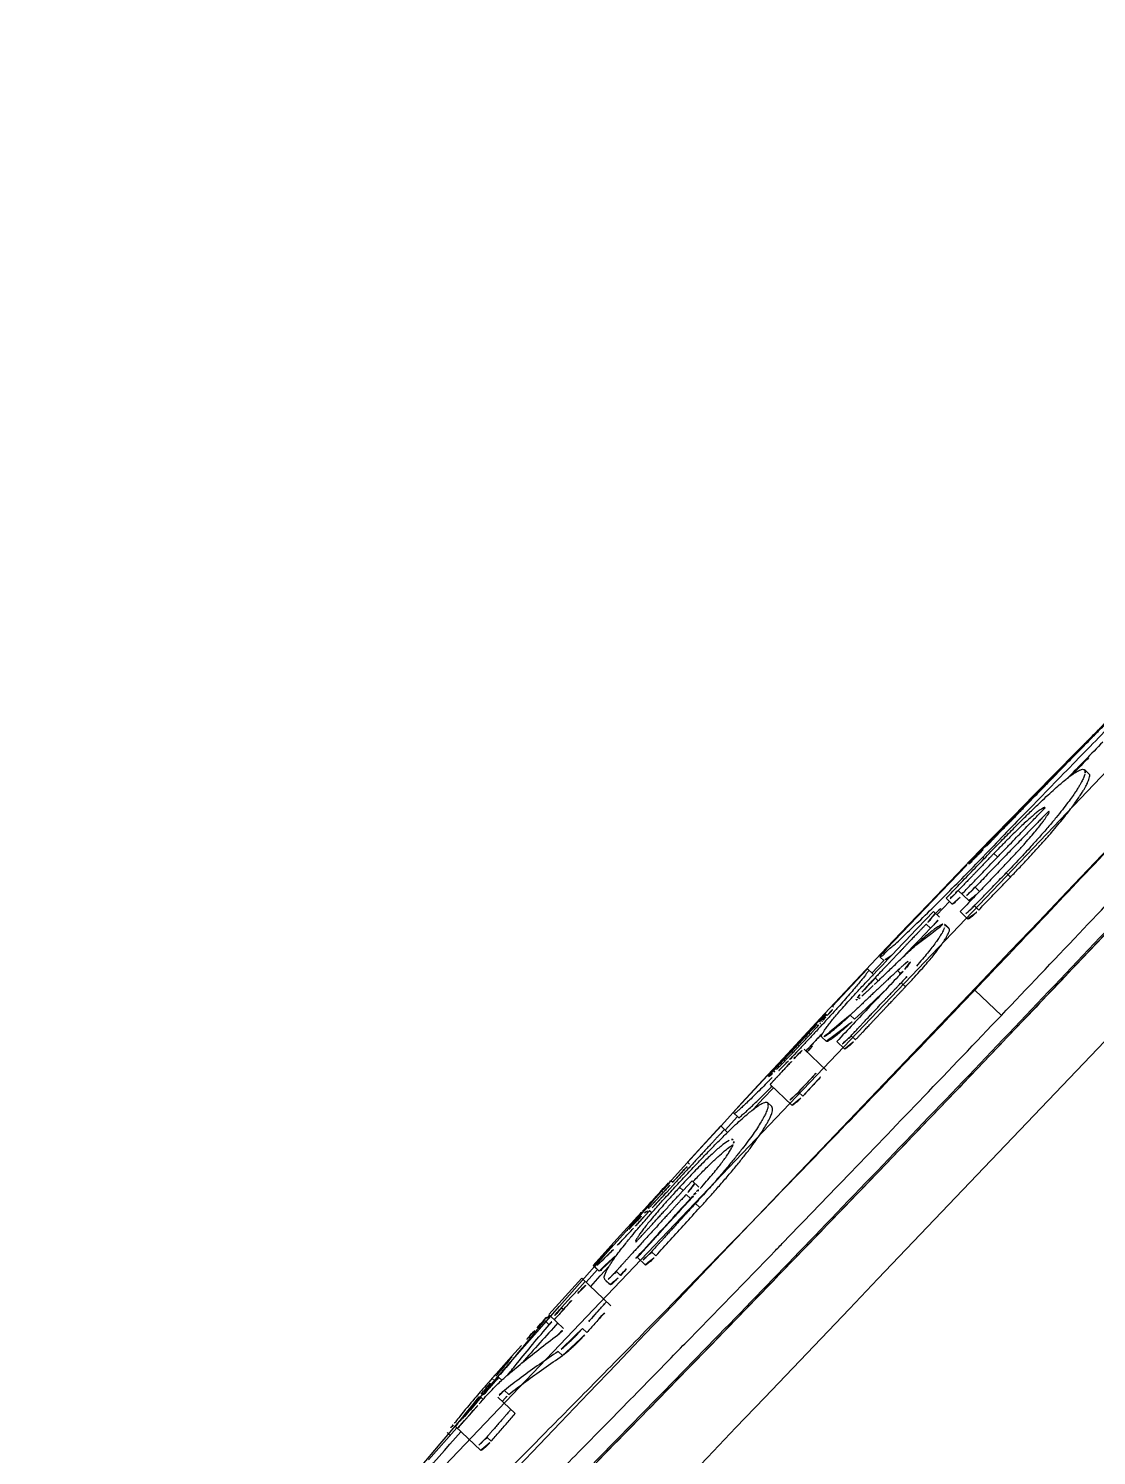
# Model space of a CAD drawing. Header units: millimetres. Extents: x 1145859089 to 1147511753, y -1047484727 to -1047247487.
# Drawn here: x 1146991921.1 to 1146991962, y -1047436506.9 to -1047436452.2 of the extents above; entities that cross this region are included whole.
import ezdxf
from ezdxf.xclip import XClip

# ---------------------------------------------------------------- set-up
doc = ezdxf.new("R2010")
doc.units = ezdxf.units.MM
doc.header["$LTSCALE"] = 100
doc.header["$MEASUREMENT"] = 0
doc.header["$XCLIPFRAME"] = 2
doc.layers.get('0').update_dxf_attribs({"linetype": 'CONTINUOUS'})
doc.layers.add('XREF', color=135, linetype='CONTINUOUS')
doc.layers.add('단지배치도$0$W240910', color=135, linetype='CONTINUOUS')

# ---------------------------------------------------------------- blocks, each defined once
blk = doc.blocks.new('단지배치도$0$zw$9902')
at = {"layer": '단지배치도$0$W240910', "linetype": 'ByBlock', "ltscale": 20}
for p, q in [((62174.21, -65162.678), (62288.069, -65043.262)), ((62221.86, -65111.456), (62222.188, -65111.12)), ((62222.514, -65111.441), (62222.343, -65111.279)), ((62222.499, -65111.42), (62222.351, -65111.279)), ((62218.71, -65114.008), (62218.546, -65114.178)), ((62218.557, -65114.489), (62218.436, -65114.615)), ((62218.436, -65114.615), (62218.493, -65114.67)), ((62218.546, -65114.178), (62218.494, -65114.233)), ((62218.546, -65114.178), (62218.573, -65114.204)), ((62218.864, -65114.477), (62219.004, -65114.611)), ((62217.823, -65114.923), (62216.516, -65116.283)), ((62219.329, -65115.226), (62219.495, -65115.385)), ((62216.956, -65116.125), (62216.993, -65116.088)), ((62217.26, -65116.418), (62217.027, -65116.196)), ((62217.894, -65116.283), (62217.494, -65115.901)), ((62218.141, -65115.776), (62218.308, -65115.934)), ((62216.516, -65116.283), (62214.747, -65118.138)), ((62216.541, -65116.704), (62216.773, -65116.926)), ((62216.672, -65116.83), (62217.158, -65116.322)), ((62217.853, -65116.984), (62217.564, -65116.708)), ((62218.112, -65116.491), (62218.278, -65116.649)), ((62215.99, -65117.807), (62216.432, -65117.343)), ((62216.266, -65117.184), (62216.432, -65117.343)), ((62216.984, -65117.211), (62217.15, -65117.37)), ((62217.143, -65117.354), (62216.988, -65117.207)), ((62215.77, -65118.038), (62215.99, -65117.807)), ((62223.104, -65117.598), (62221.824, -65118.946)), ((62214.486, -65118.442), (62214.652, -65118.601)), ((62215.396, -65118.43), (62215.77, -65118.038)), ((62214.02, -65118.904), (62212.673, -65120.329)), ((62214.02, -65118.904), (62214.223, -65119.098)), ((62214.638, -65118.587), (62214.186, -65119.063)), ((62215.166, -65118.968), (62215.293, -65119.089)), ((62221.824, -65118.946), (62220.588, -65120.246)), ((62214.425, -65119.36), (62214.305, -65119.246)), ((62215.3, -65119.438), (62215.466, -65119.596)), ((62213.604, -65120.1), (62213.583, -65120.08)), ((62218.129, -65119.715), (62219.147, -65120.685)), ((62212.405, -65120.629), (62212.468, -65120.689)), ((62212.737, -65120.538), (62212.67, -65120.612)), ((62212.712, -65120.366), (62212.673, -65120.329)), ((62212.809, -65120.458), (62212.737, -65120.538)), ((62220.588, -65120.246), (62219.391, -65121.502)), ((62212.111, -65121.091), (62212.064, -65121.046)), ((62213.353, -65120.677), (62213.52, -65120.836)), ((62212.258, -65121.518), (62212.424, -65121.677)), ((62212.262, -65121.521), (62212.429, -65121.679)), ((62213.127, -65121.965), (62212.837, -65121.689)), ((62213.384, -65121.466), (62213.55, -65121.625)), ((62219.391, -65121.502), (62218.227, -65122.722)), ((62211.59, -65121.985), (62212.446, -65122.801)), ((62211.656, -65122.048), (62211.729, -65121.971)), ((62210.245, -65122.933), (62210.339, -65122.833)), ((62218.227, -65122.722), (62217.09, -65123.91)), ((62210.18, -65122.99), (62208.861, -65124.409)), ((62210.18, -65122.99), (62210.187, -65122.996)), ((62210.187, -65122.996), (62210.245, -65122.933)), ((62211.106, -65124.126), (62210.277, -65123.335)), ((62210.362, -65122.913), (62210.336, -65122.889)), ((62209.889, -65124.017), (62210.017, -65123.879)), ((62210.017, -65123.879), (62210.408, -65123.46)), ((62211.362, -65123.626), (62211.528, -65123.784)), ((62217.09, -65123.91), (62215.756, -65125.302)), ((62209.062, -65124.6), (62208.861, -65124.409)), ((62209.64, -65124.284), (62209.889, -65124.017)), ((62210.341, -65124.185), (62210.173, -65124.025)), ((62210.341, -65124.185), (62210.339, -65124.183)), ((62208.384, -65124.924), (62207.106, -65126.309)), ((62208.384, -65124.924), (62208.646, -65125.174)), ((62209.027, -65124.568), (62208.55, -65125.083)), ((62208.866, -65125.457), (62208.852, -65125.447)), ((62215.756, -65125.302), (62214.447, -65126.665)), ((62207.185, -65126.384), (62207.106, -65126.309)), ((62214.447, -65126.665), (62213.163, -65128)), ((62206.648, -65127.095), (62206.326, -65127.446)), ((62206.469, -65127.01), (62206.543, -65127.081)), ((62207.112, -65127.217), (62207.288, -65127.026)), ((62207.288, -65127.026), (62207.548, -65127.274)), ((62207.323, -65127.06), (62207.345, -65127.037)), ((62205.718, -65127.831), (62205.856, -65127.679)), ((62206.128, -65127.428), (62205.74, -65127.852)), ((62206.128, -65127.428), (62206.18, -65127.477)), ((62206.792, -65127.566), (62207.112, -65127.217)), ((62206.942, -65127.403), (62206.808, -65127.275)), ((62207.06, -65127.551), (62207.226, -65127.71)), ((62205.388, -65128.191), (62205.623, -65127.934)), ((62205.635, -65128.199), (62205.514, -65128.331)), ((62205.74, -65127.852), (62205.572, -65128.036)), ((62205.572, -65128.036), (62205.623, -65128.084)), ((62205.623, -65127.934), (62205.718, -65127.831)), ((62205.623, -65128.084), (62205.66, -65128.043)), ((62205.66, -65128.171), (62205.635, -65128.199)), ((62205.66, -65128.171), (62205.744, -65128.25)), ((62207.418, -65127.896), (62207.585, -65128.054)), ((62213.163, -65128), (62211.904, -65129.305)), ((62204.799, -65128.831), (62204.291, -65129.39)), ((62204.795, -65128.836), (62204.796, -65128.835)), ((62204.796, -65128.835), (62204.799, -65128.831)), ((62204.799, -65128.831), (62204.832, -65128.795)), ((62204.832, -65128.795), (62204.937, -65128.681)), ((62204.291, -65129.39), (62203.496, -65130.269)), ((62211.904, -65129.305), (62209.865, -65131.414)), ((62205.734, -65129.746), (62205.9, -65129.904)), ((62203.662, -65130.428), (62203.222, -65130.915)), ((62203.493, -65130.272), (62203.548, -65130.325)), ((62203.546, -65130.327), (62203.712, -65130.485)), ((62203.719, -65130.488), (62203.552, -65130.329)), ((62203.769, -65130.672), (62204.102, -65130.306)), ((62204.377, -65130.493), (62204.543, -65130.652)), ((62205.128, -65130.008), (62205.175, -65129.955)), ((62205.483, -65130.248), (62205.189, -65129.968)), ((62203.055, -65130.756), (62201.797, -65132.156)), ((62203.19, -65130.884), (62202.762, -65131.357)), ((62203.055, -65130.756), (62204.171, -65131.82)), ((62203.4, -65131.079), (62203.769, -65130.672)), ((62203.97, -65130.854), (62204.116, -65130.993)), ((62203.975, -65130.849), (62204.142, -65131.008)), ((62202.656, -65131.475), (62202.286, -65131.884)), ((62202.762, -65131.357), (62202.656, -65131.475)), ((62209.865, -65131.414), (62208.678, -65132.639)), ((62202.286, -65131.884), (62202.362, -65131.957)), ((62201.64, -65132.388), (62201.806, -65132.547)), ((62202.362, -65132.694), (62201.822, -65132.18)), ((62208.678, -65132.639), (62207.519, -65133.832)), ((62203.257, -65132.842), (62203.09, -65132.684)), ((62200.369, -65133.758), (62199.377, -65134.878)), ((62200.74, -65133.34), (62200.369, -65133.758)), ((62202.155, -65133.569), (62202.321, -65133.728)), ((62206.939, -65133.348), (62207.004, -65133.281)), ((62207.519, -65133.832), (62206.387, -65134.995)), ((62199.652, -65134.658), (62199.671, -65134.635)), ((62199.826, -65134.448), (62199.919, -65134.335)), ((62199.861, -65134.552), (62199.986, -65134.672)), ((62199.197, -65135.339), (62199.049, -65135.507)), ((62199.274, -65135.412), (62199.197, -65135.339)), ((62199.198, -65135.213), (62199.282, -65135.11)), ((62199.845, -65135.322), (62200.506, -65135.952)), ((62200.09, -65135.062), (62200.256, -65135.22)), ((62206.387, -65134.995), (62205.282, -65136.127)), ((62199.049, -65135.507), (62198.973, -65135.592)), ((62198.263, -65136.494), (62197.183, -65137.731)), ((62198.323, -65136.329), (62198.217, -65136.448)), ((62198.217, -65136.448), (62198.238, -65136.421)), ((62199.17, -65137.357), (62198.217, -65136.448)), ((62205.282, -65136.127), (62204.203, -65137.231)), ((62197.899, -65136.682), (62198.008, -65136.786)), ((62199.418, -65136.85), (62199.584, -65137.009)), ((62204.203, -65137.231), (62203.149, -65138.307))]:
    blk.add_line(p, q, dxfattribs=at)
at = {"layer": '단지배치도$0$W240910'}
for centre, radius, start, end in [((56819.18, -60798.975), 5399.427, 202.101618, 356.712088), ((57394.291, -57699.4), 11431.377, 251.6277496, 321.4181311)]:
    blk.add_arc(centre, radius, start, end, dxfattribs=at)
at = {"layer": '단지배치도$0$W240910', "linetype": 'ByBlock', "ltscale": 20}
for centre, radius, start, end in [((41791.48, -45638.696), 28226.861, 316.1617116, 316.5676775), ((41450.437, -45313.524), 28703.079, 316.1634055, 316.5659905), ((62743.96, -65620.633), 729.311, 135.583076, 135.73487), ((62222.287, -65111.338), 0.0814, 46.4091, 58.9087), ((62222.302, -65111.321), 0.0586, 40.6962, 46.363), ((62222.301, -65111.322), 0.0605, 33.9821, 40.6699), ((62131.205, -65030.666), 121.064, 315.12225, 316.09793), ((62152.653, -65051.973), 91.061, 314.62619, 315.06858), ((62196.126, -65101.204), 26.459, 316.4394, 318.3298), ((62215.644, -65118.595), 0.0483, 46.3426, 49.3436), ((62412.274, -65329.707), 288.323, 133.26784, 133.57818), ((62186.337, -65097.7), 34.806, 317.9503, 318.1657), ((62195.302, -65105.717), 22.779, 318.1505, 318.3012), ((62212.296, -65121.485), 0.0493, 219.419, 226.426), ((62161.832, -65075.63), 67.863, 315.57792, 315.76608), ((62181.879, -65104.338), 34.494, 317.484, 317.7344), ((62184.026, -65106.29), 31.593, 317.7346, 317.9956), ((62186.071, -65108.13), 28.842, 317.9938, 318.2868), ((61242.701, -64192.326), 1347.322, 315.702068, 315.914507), ((62630.64, -65517.994), 576.4, 138.022595, 138.226057), ((62229.556, -65158.998), 38.584, 137.5607, 138.3186), ((62228.722, -65160.803), 39.157, 136.3505, 138.5409), ((62264.538, -65188.116), 84.071, 140.32992, 140.49525), ((62216.988, -65150.986), 23.854, 142.2425, 143.1555), ((62218.156, -65151.887), 25.329, 141.9474, 142.2483)]:
    blk.add_arc(centre, radius, start, end, dxfattribs=at)
at = {"layer": '단지배치도$0$W240910', "linetype": 'ByBlock', "ltscale": 20, "extrusion": (0, 0, -1)}
blk.add_ellipse((62567.39, -65452.708), major_axis=(-485.991, -11.578), ratio=1, start_param=0.708795, end_param=0.862005, dxfattribs=at)
at = {"layer": '단지배치도$0$W240910', "linetype": 'ByBlock', "ltscale": 20}
for points, start_tangent, end_tangent in [([(62253.408, -65084.256), (62253.218, -65084.506), (62252.928, -65084.878), (62252.601, -65085.287), (62252.223, -65085.751), (62251.775, -65086.292), (62251.237, -65086.931), (62250.598, -65087.682), (62249.848, -65088.551), (62248.982, -65089.545), (62247.983, -65090.68), (62246.836, -65091.972), (62245.522, -65093.44), (62244.023, -65095.103), (62242.318, -65096.982), (62240.383, -65099.101), (62238.189, -65101.487), (62235.707, -65104.171), (62232.897, -65107.192), (62229.716, -65110.593), (62226.128, -65114.405), (62222.005, -65118.759), (62217.549, -65123.433), (62213.36, -65127.798), (62209.704, -65131.583), (62206.449, -65134.934), (62203.555, -65137.895), (62200.983, -65140.512), (62198.696, -65142.826), (62196.664, -65144.868), (62194.862, -65146.668), (62193.266, -65148.251), (62191.857, -65149.639), (62190.615, -65150.852), (62189.525, -65151.908), (62188.568, -65152.826), (62187.732, -65153.62), (62187.008, -65154.299), (62186.391, -65154.871), (62185.869, -65155.347), (62185.421, -65155.75), (62185.025, -65156.099), (62184.666, -65156.409), (62184.405, -65156.627)], (-0.600015, -0.799989), (-0.770501, -0.637438)), ([(62218.129, -65119.715), (62220.709, -65117.002), (62223.381, -65114.178), (62225.983, -65111.413), (62228.381, -65108.849), (62230.587, -65106.477), (62232.636, -65104.26), (62234.531, -65102.196), (62236.283, -65100.277), (62237.688, -65098.728)], (0.690045, 0.723766), (0.670766, 0.741669)), ([(62238.123, -65101.472), (62233.083, -65106.908), (62226.636, -65113.782), (62219.647, -65121.151), (62212.618, -65128.484), (62206.06, -65135.25), (62200.859, -65140.554)], (-0.677699, -0.735339), (-0.702246, -0.711935)), ([(62223.751, -65109.152), (62222, -65110.94), (62220.143, -65112.848), (62218.557, -65114.489)], (-0.701146, -0.713018), (-0.693902, -0.720069)), ([(62218.573, -65114.204), (62218.675, -65114.098), (62218.8, -65113.968), (62218.873, -65113.893), (62218.954, -65113.809), (62219.043, -65113.717), (62219.141, -65113.616), (62219.248, -65113.504), (62219.367, -65113.382), (62219.498, -65113.246), (62219.643, -65113.097), (62219.802, -65112.933), (62219.978, -65112.752), (62220.171, -65112.552), (62220.384, -65112.333), (62220.618, -65112.092), (62220.875, -65111.827), (62221.157, -65111.538), (62221.464, -65111.223), (62221.779, -65110.901), (62222.059, -65110.615), (62222.305, -65110.362), (62222.525, -65110.138), (62222.721, -65109.938), (62222.899, -65109.757), (62223.059, -65109.594), (62223.204, -65109.446), (62223.337, -65109.311), (62223.457, -65109.189), (62223.567, -65109.077), (62223.667, -65108.976), (62223.758, -65108.883), (62223.841, -65108.799), (62223.916, -65108.722), (62223.975, -65108.662)], (0.694217, 0.719766), (0.701978, 0.712199)), ([(62223.161, -65109.44), (62223.031, -65109.572), (62222.956, -65109.649), (62222.872, -65109.734), (62222.779, -65109.829), (62222.676, -65109.934), (62222.563, -65110.049), (62222.438, -65110.176), (62222.3, -65110.317), (62222.149, -65110.472), (62221.982, -65110.642), (62221.798, -65110.83), (62221.596, -65111.037), (62221.375, -65111.263), (62221.132, -65111.512), (62220.869, -65111.783), (62220.582, -65112.077), (62220.273, -65112.395), (62219.98, -65112.697), (62219.724, -65112.961), (62219.496, -65113.196), (62219.292, -65113.407), (62219.109, -65113.596), (62218.945, -65113.766), (62218.798, -65113.917), (62218.71, -65114.008)], (-0.701145, -0.713018), (-0.694615, -0.719382)), ([(62222.188, -65111.12), (62222.982, -65110.308)], (0.698646, 0.715467), (0.699767, 0.714372)), ([(62218.614, -65114.544), (62219.137, -65114.005), (62219.594, -65113.542), (62219.992, -65113.144), (62220.344, -65112.8), (62220.657, -65112.499), (62220.94, -65112.235), (62221.197, -65112.002), (62221.426, -65111.803), (62221.613, -65111.648), (62221.759, -65111.534), (62221.874, -65111.449), (62221.966, -65111.387), (62222.1, -65111.307), (62222.188, -65111.267), (62222.329, -65111.268)], (0.693892, 0.720079), (0.855657, -0.517544)), ([(62222.351, -65111.289), (62222.363, -65111.378), (62222.353, -65111.43)], (0.559394, -0.828902), (-0.249764, -0.968307)), ([(62219.147, -65120.685), (62222.125, -65117.553), (62224.871, -65114.651), (62227.406, -65111.959), (62227.742, -65111.601)], (0.690066, 0.723747), (0.684325, 0.729177)), ([(62222.353, -65111.43), (62222.337, -65111.481), (62222.28, -65111.62), (62222.206, -65111.765), (62222.152, -65111.861), (62222.081, -65111.978), (62221.987, -65112.122), (62221.864, -65112.302), (62221.7, -65112.526), (62221.491, -65112.8), (62221.247, -65113.103), (62220.969, -65113.435), (62220.65, -65113.803), (62220.279, -65114.216), (62219.843, -65114.687), (62219.329, -65115.226)], (-0.249764, -0.968307), (-0.694437, -0.719553)), ([(62219.495, -65115.385), (62219.863, -65115), (62220.201, -65114.641), (62220.512, -65114.301), (62220.802, -65113.977), (62221.071, -65113.669), (62221.313, -65113.383), (62221.528, -65113.121), (62221.718, -65112.881), (62221.884, -65112.662), (62222.028, -65112.463), (62222.149, -65112.287), (62222.245, -65112.141), (62222.316, -65112.023), (62222.37, -65111.928), (62222.444, -65111.784), (62222.487, -65111.685), (62222.518, -65111.59), (62222.515, -65111.44)], (0.694438, 0.719552), (-0.855455, 0.517877)), ([(62222.509, -65111.436), (62222.499, -65111.42)], (-0.210503, 0.977593), (-0.750278, 0.661122)), ([(62220.965, -65112.853), (62220.865, -65112.957), (62220.758, -65113.067), (62220.639, -65113.19), (62220.506, -65113.326), (62220.36, -65113.477), (62220.199, -65113.643), (62220.022, -65113.826), (62219.828, -65114.026), (62219.617, -65114.245), (62219.388, -65114.482), (62219.136, -65114.742), (62218.863, -65115.025), (62218.608, -65115.29), (62218.374, -65115.533), (62218.141, -65115.776)], (-0.696948, -0.717122), (-0.692885, -0.721048)), ([(62220.83, -65112.724), (62220.728, -65112.754), (62220.562, -65112.863), (62220.435, -65112.963), (62220.287, -65113.087), (62220.121, -65113.235), (62219.934, -65113.408), (62219.722, -65113.612), (62219.476, -65113.853), (62219.192, -65114.14), (62218.864, -65114.477)], (-0.723747, 0.690066), (-0.694139, -0.719841)), ([(62219.056, -65115.156), (62219.44, -65114.753), (62219.771, -65114.398), (62220.05, -65114.091), (62220.279, -65113.829), (62220.466, -65113.608), (62220.617, -65113.421), (62220.735, -65113.267), (62220.821, -65113.147), (62220.882, -65113.054), (62220.965, -65112.853)], (0.6941, 0.719879), (-0.723747, 0.690066)), ([(62219.166, -65114.443), (62219.463, -65114.135), (62219.732, -65113.857), (62219.969, -65113.613), (62220.179, -65113.395), (62220.368, -65113.201), (62220.536, -65113.027), (62220.686, -65112.873), (62220.83, -65112.724)], (0.69444, 0.719551), (0.696783, 0.717282)), ([(62217.027, -65116.196), (62217.541, -65115.66), (62218.069, -65115.11), (62218.614, -65114.544)], (0.691739, 0.722148), (0.693892, 0.720079)), ([(62218.864, -65114.477), (62218.787, -65114.556), (62218.705, -65114.641), (62218.636, -65114.713), (62218.553, -65114.799), (62218.45, -65114.906), (62218.321, -65115.04), (62218.247, -65115.117), (62218.168, -65115.199), (62218.082, -65115.289), (62217.989, -65115.385), (62217.887, -65115.491), (62217.772, -65115.611), (62217.641, -65115.748), (62217.494, -65115.901)], (-0.694139, -0.719841), (-0.692258, -0.72165)), ([(62217.634, -65116.035), (62217.799, -65115.864), (62217.968, -65115.687), (62218.158, -65115.49), (62218.372, -65115.267), (62218.61, -65115.019), (62218.875, -65114.744), (62219.166, -65114.443)], (0.692298, 0.721612), (0.69444, 0.719551)), ([(62218.494, -65114.233), (62218.395, -65114.335), (62218.268, -65114.468), (62218.16, -65114.581), (62218.07, -65114.675), (62217.995, -65114.755), (62217.887, -65114.872)], (-0.693908, -0.720064), (0.781402, -0.624027)), ([(62217.887, -65114.872), (62218.016, -65114.771), (62218.093, -65114.695), (62218.185, -65114.602), (62218.294, -65114.491), (62218.422, -65114.359), (62218.573, -65114.204)], (0.781402, -0.624027), (0.694217, 0.719766)), ([(62219.056, -65115.156), (62218.563, -65115.667), (62218.073, -65116.178), (62217.564, -65116.708)], (-0.6941, -0.719879), (-0.691886, -0.722006)), ([(62218.112, -65116.491), (62218.505, -65116.081), (62218.911, -65115.66), (62219.329, -65115.226)], (0.692546, 0.721373), (0.694437, 0.719553)), ([(62218.278, -65116.649), (62218.683, -65116.228), (62219.089, -65115.806), (62219.495, -65115.385)], (0.69255, 0.72137), (0.694438, 0.719552)), ([(62214.499, -65118.416), (62214.696, -65118.285), (62215.025, -65117.993), (62215.482, -65117.566), (62216.053, -65117.017), (62216.74, -65116.341), (62216.956, -65116.125)], (0.895207, -0.445651), (0.706545, 0.707668)), ([(62217.494, -65115.901), (62217.404, -65115.992), (62217.325, -65116.071), (62217.206, -65116.183), (62217.093, -65116.259)], (-0.723747, 0.690066), (-0.723747, 0.690066)), ([(62217.26, -65116.418), (62217.345, -65116.366), (62217.448, -65116.272), (62217.541, -65116.181), (62217.66, -65116.06)], (0.723747, -0.690066), (0.692262, 0.721646)), ([(62218.141, -65115.776), (62218.051, -65115.867), (62217.969, -65115.946), (62217.848, -65116.055), (62217.727, -65116.124)], (-0.723747, 0.690066), (-0.723747, 0.690066)), ([(62217.894, -65116.283), (62217.987, -65116.237), (62218.058, -65116.177), (62218.126, -65116.114), (62218.215, -65116.028), (62218.242, -65116.002)], (0.723747, -0.690066), (0.707895, 0.706318)), ([(62214.049, -65119.322), (62214.907, -65118.418), (62215.727, -65117.557), (62216.541, -65116.704)], (0.687673, 0.726021), (0.691076, 0.722782)), ([(62216.607, -65116.767), (62216.553, -65116.86), (62216.469, -65116.962), (62216.346, -65117.099), (62216.266, -65117.184)], (0.723747, -0.690066), (-0.690573, -0.723262)), ([(62218.112, -65116.491), (62218.022, -65116.581), (62217.94, -65116.658), (62217.816, -65116.765), (62217.687, -65116.825)], (-0.723747, 0.690066), (-0.723747, 0.690066)), ([(62217.853, -65116.984), (62217.953, -65116.946), (62218.026, -65116.889), (62218.096, -65116.827), (62218.186, -65116.742), (62218.278, -65116.649)], (0.723747, -0.690066), (0.692551, 0.721369)), ([(62216.266, -65117.184), (62216.198, -65117.255), (62216.126, -65117.331), (62216.055, -65117.405), (62215.985, -65117.479), (62215.913, -65117.554), (62215.841, -65117.63), (62215.777, -65117.697), (62215.713, -65117.764), (62215.647, -65117.833), (62215.578, -65117.906), (62215.508, -65117.979), (62215.435, -65118.056), (62215.359, -65118.136), (62215.283, -65118.215), (62215.215, -65118.287), (62215.147, -65118.358), (62215.079, -65118.43), (62215.007, -65118.506), (62214.933, -65118.583), (62214.86, -65118.661), (62214.783, -65118.742), (62214.704, -65118.825), (62214.625, -65118.908), (62214.56, -65118.976), (62214.492, -65119.048), (62214.424, -65119.12), (62214.305, -65119.246)], (0.690563, 0.723273), (-0.687868, -0.725836)), ([(62215.861, -65117.996), (62216.07, -65117.806), (62216.244, -65117.654), (62216.387, -65117.534), (62216.504, -65117.441), (62216.599, -65117.369), (62216.677, -65117.314), (62216.79, -65117.243), (62216.893, -65117.195), (62216.972, -65117.202)], (0.735703, 0.677304), (0.868458, -0.495763)), ([(62216.432, -65117.343), (62216.5, -65117.271), (62216.612, -65117.148), (62216.687, -65117.06), (62216.773, -65116.926)], (0.690569, 0.723267), (-0.723733, 0.69008)), ([(62216.967, -65117.333), (62216.946, -65117.381)], (-0.42351, -0.905891), (-0.400792, -0.916169)), ([(62216.984, -65117.211), (62216.967, -65117.333)], (0.723747, -0.690066), (-0.42351, -0.905891)), ([(62216.972, -65117.202), (62216.984, -65117.211)], (0.868458, -0.495763), (0.723747, -0.690066)), ([(62217.15, -65117.37), (62217.143, -65117.354)], (-0.03397, 0.999423), (-0.790338, 0.612671)), ([(62215.466, -65119.596), (62215.757, -65119.286), (62216.009, -65119.008), (62216.228, -65118.759), (62216.412, -65118.542), (62216.565, -65118.355), (62216.69, -65118.195), (62216.792, -65118.059), (62216.873, -65117.944), (62216.938, -65117.848), (62216.989, -65117.769), (62217.061, -65117.646), (62217.105, -65117.559), (62217.142, -65117.47), (62217.15, -65117.37)], (0.68817, 0.725549), (-0.723746, 0.690066)), ([(62216.946, -65117.381), (62216.918, -65117.443), (62216.818, -65117.617), (62216.737, -65117.741), (62216.626, -65117.898), (62216.485, -65118.086), (62216.316, -65118.297), (62216.121, -65118.531), (62215.891, -65118.795)], (-0.400792, -0.916169), (-0.663815, -0.747897)), ([(62214.275, -65119.503), (62214.363, -65119.42), (62214.503, -65119.285), (62214.652, -65119.142), (62214.811, -65118.989), (62214.986, -65118.822), (62215.177, -65118.638), (62215.386, -65118.44), (62215.614, -65118.226), (62215.861, -65117.996)], (0.723845, 0.689963), (0.735683, 0.677326)), ([(62214.748, -65118.139), (62214.646, -65118.246), (62214.498, -65118.416), (62214.499, -65118.416)], (-0.68986, -0.723943), (0.895207, -0.445651)), ([(62214.686, -65118.548), (62214.796, -65118.5), (62214.926, -65118.389), (62214.978, -65118.34)], (0.842785, -0.53825), (0.74403, 0.668146)), ([(62214.057, -65118.939), (62214.005, -65119.044), (62213.932, -65119.146), (62213.831, -65119.275), (62213.706, -65119.43), (62213.555, -65119.609), (62213.378, -65119.816), (62213.171, -65120.053), (62212.949, -65120.303), (62212.809, -65120.458)], (0.723747, -0.690066), (-0.668909, -0.743344)), ([(62215.166, -65118.968), (62215.081, -65119.047), (62214.98, -65119.141), (62214.859, -65119.255), (62214.79, -65119.32), (62214.714, -65119.39), (62214.632, -65119.468), (62214.542, -65119.553), (62214.444, -65119.645), (62214.338, -65119.745), (62214.223, -65119.853), (62214.098, -65119.971), (62213.962, -65120.1), (62213.816, -65120.238), (62213.68, -65120.367), (62213.56, -65120.481), (62213.453, -65120.582), (62213.353, -65120.677)], (-0.730409, -0.68301), (-0.724435, -0.689343)), ([(62215.166, -65118.968), (62215.281, -65118.863), (62215.297, -65118.848)], (0.736533, 0.676401), (0.747619, 0.664128)), ([(62215.246, -65119.139), (62215.349, -65119.026), (62215.441, -65118.922)], (-0.723747, 0.690066), (0.599233, 0.800574)), ([(62215.297, -65118.848), (62215.373, -65118.781), (62215.447, -65118.718), (62215.529, -65118.649), (62215.675, -65118.558)], (0.747619, 0.664128), (0.758881, -0.651229)), ([(62215.441, -65118.922), (62215.516, -65118.834), (62215.574, -65118.76), (62215.652, -65118.65), (62215.678, -65118.559)], (0.599233, 0.800574), (-0.723747, 0.690066)), ([(62212.258, -65121.516), (62212.295, -65121.373), (62212.351, -65121.28), (62212.437, -65121.155), (62212.546, -65121.009), (62212.676, -65120.847), (62212.827, -65120.667), (62213.001, -65120.465), (62213.204, -65120.236), (62213.441, -65119.975), (62213.721, -65119.671), (62214.049, -65119.322)], (-0.634238, 0.773138), (0.687673, 0.726021)), ([(62215.246, -65119.139), (62214.7, -65119.714), (62214.109, -65120.339), (62213.467, -65121.019), (62212.837, -65121.689)], (-0.688439, -0.725294), (-0.684794, -0.728737)), ([(62213.383, -65121.466), (62213.498, -65121.344), (62213.632, -65121.202), (62213.712, -65121.117), (62213.8, -65121.023), (62213.898, -65120.919), (62214.005, -65120.806), (62214.122, -65120.681), (62214.25, -65120.545), (62214.38, -65120.408), (62214.493, -65120.288), (62214.593, -65120.182), (62214.683, -65120.087), (62214.762, -65120.003), (62214.833, -65119.928), (62214.95, -65119.805), (62215.04, -65119.71), (62215.108, -65119.638), (62215.182, -65119.56), (62215.303, -65119.434)], (0.684465, 0.729045), (0.699644, 0.714492)), ([(62214.305, -65119.246), (62214.179, -65119.38), (62214.066, -65119.5), (62213.968, -65119.607), (62213.884, -65119.701), (62213.812, -65119.782), (62213.719, -65119.891)], (-0.687869, -0.725835), (-0.638999, -0.769207)), ([(62213.797, -65119.951), (62213.822, -65119.926), (62213.911, -65119.845), (62214.01, -65119.753), (62214.118, -65119.652), (62214.233, -65119.543), (62214.275, -65119.503)], (0.698385, 0.715722), (0.723845, 0.689963)), ([(62214.2, -65119.177), (62214.227, -65119.141)], (0.668529, 0.743686), (0.456858, 0.88954)), ([(62214.227, -65119.141), (62214.223, -65119.098)], (0.456858, 0.88954), (-0.723747, 0.690066)), ([(62198.089, -65140.261), (62199.584, -65138.769), (62201.417, -65136.928), (62203.387, -65134.937), (62205.504, -65132.785), (62207.767, -65130.47), (62210.213, -65127.953), (62212.85, -65125.224), (62215.543, -65122.421), (62218.129, -65119.715)], (0.708902, 0.705307), (0.690045, 0.723766)), ([(62213.55, -65121.625), (62213.639, -65121.53), (62213.713, -65121.451), (62213.802, -65121.357), (62213.906, -65121.246), (62214.026, -65121.118), (62214.095, -65121.045), (62214.17, -65120.966), (62214.253, -65120.878), (62214.34, -65120.785), (62214.43, -65120.69), (62214.518, -65120.597), (62214.601, -65120.509), (62214.679, -65120.426), (62214.751, -65120.35), (62214.817, -65120.28), (62214.931, -65120.159), (62215.023, -65120.063), (62215.097, -65119.984), (62215.184, -65119.892), (62215.254, -65119.819), (62215.328, -65119.74), (62215.399, -65119.666), (62215.466, -65119.596)], (0.68446, 0.72905), (0.713249, 0.700911)), ([(62213.583, -65120.08), (62213.584, -65120.092)], (-0.385592, -0.922669), (0.943575, -0.331159)), ([(62213.719, -65119.891), (62213.704, -65119.909), (62213.638, -65119.992), (62213.583, -65120.08)], (-0.638999, -0.769207), (-0.383858, -0.923392)), ([(62213.584, -65120.092), (62213.686, -65120.042)], (0.943575, -0.331159), (0.835214, 0.549925)), ([(62213.686, -65120.042), (62213.797, -65119.951)], (0.835214, 0.549925), (0.698385, 0.715722)), ([(62210.339, -65122.833), (62210.372, -65122.798), (62210.479, -65122.683), (62210.599, -65122.555), (62210.731, -65122.414), (62210.876, -65122.258), (62211.036, -65122.087), (62211.212, -65121.9), (62211.402, -65121.697), (62211.612, -65121.473), (62211.835, -65121.236), (62212.041, -65121.016), (62212.223, -65120.822), (62212.405, -65120.629)], (0.682366, 0.731011), (0.685456, 0.728114)), ([(62212.67, -65120.612), (62212.543, -65120.752), (62212.365, -65120.947), (62212.202, -65121.124), (62212.054, -65121.285), (62211.92, -65121.43), (62211.798, -65121.561), (62211.689, -65121.677), (62211.588, -65121.785), (62211.472, -65121.908), (62211.343, -65122.045), (62211.297, -65122.094)], (-0.67117, -0.741304), (-0.687874, -0.72583)), ([(62212.422, -65120.646), (62212.321, -65120.766), (62212.204, -65120.895), (62212.064, -65121.046)], (0.723747, -0.690066), (-0.685036, -0.728509)), ([(62212.468, -65120.689), (62212.479, -65120.676), (62212.56, -65120.58), (62212.627, -65120.498), (62212.712, -65120.366)], (0.658165, 0.752874), (-0.723747, 0.690066)), ([(62212.064, -65121.046), (62211.846, -65121.277), (62211.645, -65121.491), (62211.459, -65121.689), (62211.288, -65121.871), (62211.131, -65122.039), (62210.987, -65122.194), (62210.854, -65122.335), (62210.732, -65122.465), (62210.62, -65122.585), (62210.517, -65122.696), (62210.422, -65122.798), (62210.336, -65122.889)], (-0.685036, -0.728509), (-0.682509, -0.730877)), ([(62210.486, -65129.699), (62210.827, -65129.347), (62213.395, -65126.687), (62216.162, -65123.808), (62219.147, -65120.685)], (0.695763, 0.718271), (0.690066, 0.723747)), ([(62211.948, -65121.268), (62211.994, -65121.219), (62212.136, -65121.063), (62212.182, -65121.012)], (0.677266, 0.735738), (0.669832, 0.742513)), ([(62213.353, -65120.677), (62213.271, -65120.755), (62213.187, -65120.832), (62213.096, -65120.914), (62212.999, -65121), (62212.895, -65121.089), (62212.787, -65121.181), (62212.675, -65121.273), (62212.56, -65121.363), (62212.452, -65121.441), (62212.361, -65121.498), (62212.27, -65121.526)], (-0.72492, -0.688834), (-0.888652, 0.458582)), ([(62212.31, -65120.87), (62212.383, -65120.787), (62212.468, -65120.689)], (0.665074, 0.746777), (0.658165, 0.752874)), ([(62212.429, -65121.679), (62212.53, -65121.655), (62212.63, -65121.592), (62212.732, -65121.518), (62212.833, -65121.439), (62212.936, -65121.354), (62213.047, -65121.261), (62213.162, -65121.161), (62213.273, -65121.063), (62213.393, -65120.954), (62213.52, -65120.836)], (0.723747, -0.690065), (0.724927, 0.688826)), ([(62210.521, -65122.761), (62210.632, -65122.651), (62210.763, -65122.519), (62210.912, -65122.366), (62211.064, -65122.209), (62211.202, -65122.065), (62211.326, -65121.934), (62211.438, -65121.816), (62211.538, -65121.71), (62211.634, -65121.606), (62211.742, -65121.491), (62211.862, -65121.362), (62211.948, -65121.268)], (0.705133, 0.709075), (0.677266, 0.735738)), ([(62211.694, -65122.085), (62212.241, -65121.503)], (0.684187, 0.729306), (0.684961, 0.72858)), ([(62211.729, -65121.971), (62211.805, -65121.89), (62211.903, -65121.785), (62212.006, -65121.675), (62212.117, -65121.556), (62212.233, -65121.43), (62212.275, -65121.385)], (0.684851, 0.728683), (0.678471, 0.734627)), ([(62212.27, -65121.526), (62212.262, -65121.521)], (-0.888652, 0.458582), (-0.723747, 0.690066)), ([(62212.424, -65121.678), (62212.429, -65121.679)], (0.900862, -0.434105), (0.979969, -0.199149)), ([(62213.384, -65121.466), (62213.293, -65121.558), (62213.212, -65121.637), (62213.089, -65121.745), (62212.96, -65121.806)], (0.723747, -0.690066), (-0.723747, 0.690066)), ([(62213.127, -65121.965), (62213.227, -65121.926), (62213.299, -65121.868), (62213.369, -65121.805), (62213.458, -65121.719), (62213.55, -65121.625)], (0.723747, -0.690066), (0.685138, 0.728413)), ([(62211.297, -65122.094), (62211.2, -65122.196), (62211.041, -65122.363), (62210.984, -65122.423)], (-0.687874, -0.72583), (-0.691168, -0.722694)), ([(62211.196, -65122.351), (62211.284, -65122.259), (62211.363, -65122.178), (62211.48, -65122.064), (62211.59, -65121.985)], (-0.723747, 0.690066), (0.723747, -0.690066)), ([(62210.277, -65123.335), (62210.36, -65123.246), (62210.442, -65123.157), (62210.531, -65123.062), (62210.628, -65122.959), (62210.732, -65122.847), (62210.844, -65122.727), (62210.965, -65122.598), (62211.081, -65122.475), (62211.196, -65122.351)], (0.682338, 0.731037), (0.683662, 0.729799)), ([(62210.426, -65122.853), (62210.521, -65122.761)], (0.757832, 0.65245), (0.705133, 0.709075)), ([(62210.984, -65122.423), (62210.864, -65122.547), (62210.67, -65122.749), (62210.455, -65122.97)], (-0.691168, -0.722694), (-0.697617, -0.716471)), ([(62211.362, -65123.626), (62211.657, -65123.309), (62211.963, -65122.981), (62212.28, -65122.642)], (0.681838, 0.731503), (0.683351, 0.73009)), ([(62211.528, -65123.784), (62211.836, -65123.454), (62212.142, -65123.127), (62212.446, -65122.801)], (0.681841, 0.7315), (0.683356, 0.730085)), ([(62210.3, -65123.13), (62210.219, -65123.212), (62209.973, -65123.46), (62209.745, -65123.687), (62209.547, -65123.881), (62209.374, -65124.047), (62209.225, -65124.185), (62209.1, -65124.297), (62209, -65124.38), (62208.895, -65124.442)], (-0.699967, -0.714176), (-0.723747, 0.690066)), ([(62210.217, -65123.025), (62210.347, -65122.927), (62210.426, -65122.853)], (0.723747, -0.690066), (0.757832, 0.65245)), ([(62210.336, -65122.889), (62210.259, -65122.973), (62210.26, -65122.974)], (-0.682509, -0.730877), (0.760379, -0.64948)), ([(62209.062, -65124.6), (62209.176, -65124.531), (62209.296, -65124.429), (62209.442, -65124.297), (62209.601, -65124.148), (62209.764, -65123.99), (62209.928, -65123.829), (62210.09, -65123.668), (62210.247, -65123.511), (62210.351, -65123.406)], (0.723747, -0.690066), (0.701877, 0.712298)), ([(62211.362, -65123.626), (62211.271, -65123.719), (62211.191, -65123.798), (62211.069, -65123.905), (62210.94, -65123.967)], (0.723747, -0.690066), (-0.723747, 0.690066)), ([(62211.106, -65124.126), (62211.206, -65124.086), (62211.278, -65124.028), (62211.348, -65123.965), (62211.437, -65123.879), (62211.528, -65123.784)], (0.723747, -0.690066), (0.681842, 0.7315)), ([(62210.202, -65124.184), (62210.186, -65124.247), (62210.114, -65124.436), (62210.043, -65124.578), (62209.936, -65124.767), (62209.793, -65124.994), (62209.625, -65125.243), (62209.43, -65125.512), (62209.207, -65125.806), (62208.95, -65126.13), (62208.653, -65126.492), (62208.306, -65126.899), (62207.898, -65127.364), (62207.418, -65127.896)], (-0.179056, -0.983839), (-0.67491, -0.7379)), ([(62207.585, -65128.054), (62207.942, -65127.66), (62208.293, -65127.264), (62208.631, -65126.873), (62208.953, -65126.49), (62209.248, -65126.124), (62209.509, -65125.788), (62209.73, -65125.487), (62209.911, -65125.227), (62210.052, -65125.009), (62210.155, -65124.836), (62210.228, -65124.702), (62210.279, -65124.596), (62210.34, -65124.444), (62210.367, -65124.343), (62210.341, -65124.185)], (0.674905, 0.737905), (-0.709454, 0.704752)), ([(62208.646, -65125.173), (62208.761, -65125.062), (62209.024, -65124.814), (62209.271, -65124.591), (62209.492, -65124.402), (62209.676, -65124.257), (62209.821, -65124.155), (62209.93, -65124.088), (62210.071, -65124.024), (62210.173, -65124.025)], (0.716658, 0.697424), (0.723747, -0.690066)), ([(62210.174, -65124.025), (62210.207, -65124.136), (62210.202, -65124.184)], (0.716153, -0.697944), (-0.179056, -0.983839)), ([(62206.573, -65127.332), (62207.017, -65126.853), (62207.433, -65126.411), (62207.817, -65126.009), (62208.164, -65125.653), (62208.477, -65125.339), (62208.646, -65125.173)], (0.676735, 0.736226), (0.716658, 0.697424)), ([(62208.527, -65125.06), (62208.464, -65125.128), (62208.333, -65125.269), (62208.257, -65125.351), (62208.173, -65125.442), (62208.081, -65125.542), (62207.979, -65125.652), (62207.868, -65125.772), (62207.745, -65125.905), (62207.611, -65126.05), (62207.463, -65126.21), (62207.303, -65126.384), (62207.128, -65126.574), (62206.94, -65126.778), (62206.757, -65126.976), (62206.648, -65127.095)], (-0.679863, -0.733339), (-0.676967, -0.736013)), ([(62208.709, -65125.479), (62208.469, -65125.642), (62208.151, -65125.913), (62207.768, -65126.276), (62207.311, -65126.739), (62206.808, -65127.275)], (-0.868602, -0.495511), (-0.67686, -0.736112)), ([(62208.852, -65125.447), (62208.709, -65125.479)], (-0.887822, 0.460187), (-0.868602, -0.495511)), ([(62208.875, -65125.47), (62208.866, -65125.458)], (-0.473097, 0.88101), (-0.681827, 0.731513)), ([(62208.88, -65125.584), (62208.885, -65125.554), (62208.875, -65125.47)], (0.228759, 0.973483), (-0.473097, 0.88101)), ([(62207.345, -65127.037), (62207.704, -65126.664), (62208.045, -65126.327), (62208.348, -65126.044), (62208.602, -65125.827), (62208.8, -65125.682)], (0.688417, 0.725315), (0.807969, 0.589225)), ([(62207.601, -65127.321), (62207.842, -65127.048), (62208.052, -65126.8), (62208.232, -65126.582), (62208.385, -65126.386), (62208.518, -65126.21), (62208.631, -65126.048), (62208.726, -65125.902), (62208.802, -65125.769), (62208.822, -65125.727)], (0.665399, 0.746488), (0.430907, 0.902397)), ([(62208.8, -65125.682), (62208.855, -65125.644)], (0.807969, 0.589225), (0.832623, 0.553841)), ([(62208.822, -65125.727), (62208.856, -65125.651), (62208.88, -65125.584)], (0.430907, 0.902397), (0.228759, 0.973483)), ([(62206.543, -65127.081), (62206.554, -65127.069), (62206.702, -65126.908), (62206.845, -65126.753), (62206.971, -65126.616), (62207.083, -65126.495), (62207.185, -65126.384)], (0.676795, 0.736172), (0.677811, 0.735236)), ([(62205.66, -65128.043), (62205.744, -65127.952), (62205.815, -65127.875), (62205.893, -65127.789), (62205.98, -65127.695), (62206.075, -65127.591), (62206.18, -65127.477), (62206.294, -65127.352), (62206.419, -65127.216), (62206.543, -65127.081)], (0.675365, 0.737484), (0.676795, 0.736172)), ([(62205.856, -65127.679), (62205.939, -65127.589), (62206.033, -65127.487), (62206.136, -65127.374), (62206.249, -65127.251), (62206.365, -65127.124), (62206.469, -65127.01)], (0.675107, 0.737719), (0.676154, 0.736761)), ([(62206.483, -65127.024), (62206.418, -65127.106), (62206.331, -65127.204), (62206.208, -65127.341), (62206.128, -65127.428)], (-0.723747, 0.690066), (-0.675926, -0.73697)), ([(62207.382, -65127.116), (62207.339, -65127.214), (62207.26, -65127.321), (62207.14, -65127.463), (62207.06, -65127.551)], (0.723747, -0.690066), (-0.676241, -0.736681)), ([(62207.06, -65127.551), (62206.952, -65127.669), (62206.824, -65127.808), (62206.751, -65127.888), (62206.67, -65127.976), (62206.581, -65128.073), (62206.484, -65128.179), (62206.378, -65128.296), (62206.261, -65128.424), (62206.133, -65128.563), (62205.993, -65128.716), (62205.842, -65128.882), (62205.677, -65129.063), (62205.507, -65129.249), (62205.354, -65129.417), (62205.219, -65129.565), (62205.099, -65129.697), (62204.991, -65129.816), (62204.894, -65129.923), (62204.806, -65130.02), (62204.725, -65130.108), (62204.653, -65130.189), (62204.586, -65130.262), (62204.47, -65130.39), (62204.377, -65130.493)], (-0.676241, -0.736681), (-0.67151, -0.740995)), ([(62204.886, -65129.25), (62204.962, -65129.157), (62205.209, -65128.864), (62205.485, -65128.544), (62205.798, -65128.189), (62206.157, -65127.789), (62206.573, -65127.332)], (0.635024, 0.772493), (0.676735, 0.736226)), ([(62206.808, -65127.275), (62206.477, -65127.638), (62206.194, -65127.955), (62205.957, -65128.226), (62205.76, -65128.457), (62205.596, -65128.657), (62205.458, -65128.831), (62205.344, -65128.982), (62205.254, -65129.112), (62205.192, -65129.211), (62205.132, -65129.381)], (-0.67686, -0.736112), (0.723747, -0.690066)), ([(62205.132, -65129.381), (62205.223, -65129.28), (62205.334, -65129.159), (62205.397, -65129.09), (62205.466, -65129.014), (62205.543, -65128.93), (62205.626, -65128.839), (62205.718, -65128.739), (62205.818, -65128.629), (62205.927, -65128.51), (62206.046, -65128.38), (62206.175, -65128.239), (62206.315, -65128.086), (62206.463, -65127.925), (62206.599, -65127.776), (62206.719, -65127.645), (62206.792, -65127.566)], (0.673578, 0.739116), (0.676372, 0.73656)), ([(62205.175, -65129.955), (62205.422, -65129.684), (62206.317, -65128.703), (62207.226, -65127.71)], (0.672669, 0.739943), (0.676232, 0.736689)), ([(62205.189, -65129.968), (62205.277, -65129.871), (62205.385, -65129.753), (62205.514, -65129.61), (62205.589, -65129.528), (62205.671, -65129.438), (62205.761, -65129.34), (62205.859, -65129.232), (62205.966, -65129.114), (62206.083, -65128.985), (62206.21, -65128.846), (62206.349, -65128.694), (62206.494, -65128.535), (62206.629, -65128.388), (62206.747, -65128.258), (62206.853, -65128.143), (62206.947, -65128.039), (62207.032, -65127.947), (62207.109, -65127.863), (62207.179, -65127.786), (62207.305, -65127.649)], (0.671979, 0.74057), (0.675852, 0.737037)), ([(62206.326, -65127.446), (62206.211, -65127.57), (62206.108, -65127.683), (62206.014, -65127.785), (62205.929, -65127.878), (62205.852, -65127.962), (62205.781, -65128.039), (62205.66, -65128.171)], (-0.676456, -0.736483), (-0.675383, -0.737467)), ([(62207.226, -65127.71), (62207.293, -65127.636), (62207.353, -65127.57)], (0.676232, 0.736689), (0.655987, 0.754773)), ([(62207.353, -65127.57), (62207.401, -65127.51), (62207.451, -65127.444)], (0.655987, 0.754773), (0.632346, 0.774686)), ([(62207.451, -65127.444), (62207.473, -65127.419), (62207.548, -65127.274)], (0.632346, 0.774686), (-0.723668, 0.690148)), ([(62205.516, -65128.113), (62205.48, -65128.136), (62205.369, -65128.259), (62205.306, -65128.329), (62205.237, -65128.405), (62205.163, -65128.489), (62205.084, -65128.578), (62205.003, -65128.67), (62204.934, -65128.751), (62204.807, -65128.921)], (-0.843789, -0.536675), (0.723747, -0.690066)), ([(62204.86, -65128.897), (62204.888, -65128.856), (62205.007, -65128.738), (62205.09, -65128.653), (62205.192, -65128.546), (62205.316, -65128.415), (62205.462, -65128.258)], (0.606995, 0.794706), (0.812234, 0.583332)), ([(62204.937, -65128.681), (62205.017, -65128.594), (62205.106, -65128.497), (62205.191, -65128.405), (62205.27, -65128.319), (62205.343, -65128.24), (62205.388, -65128.191)], (0.677378, 0.735635), (0.676012, 0.73689)), ([(62205.462, -65128.258), (62205.623, -65128.084)], (0.812234, 0.583332), (-0.723747, 0.690066)), ([(62205.572, -65128.036), (62205.516, -65128.113)], (0.723747, -0.690066), (-0.843789, -0.536675)), ([(62207.418, -65127.896), (62207.33, -65127.992), (62207.225, -65128.107), (62207.1, -65128.244), (62207.028, -65128.323), (62206.949, -65128.409), (62206.863, -65128.504), (62206.769, -65128.606), (62206.667, -65128.718), (62206.557, -65128.839), (62206.438, -65128.97), (62206.321, -65129.099), (62206.217, -65129.214), (62206.124, -65129.315), (62206.042, -65129.406), (62205.968, -65129.487), (62205.901, -65129.561), (62205.734, -65129.746)], (-0.67491, -0.7379), (-0.67164, -0.740877)), ([(62205.9, -65129.904), (62206.455, -65129.293), (62207.017, -65128.677), (62207.585, -65128.054)], (0.671641, 0.740877), (0.674905, 0.737905)), ([(62205.038, -65128.846), (62204.989, -65128.898), (62204.832, -65129.065), (62204.659, -65129.249), (62204.468, -65129.45), (62204.27, -65129.656)], (-0.681604, -0.731722), (-0.696211, -0.717837)), ([(62205.514, -65128.331), (62205.481, -65128.366), (62205.376, -65128.481), (62205.259, -65128.607), (62205.131, -65128.746), (62205.038, -65128.846)], (-0.676525, -0.73642), (-0.681604, -0.731722)), ([(62203.919, -65130.751), (62203.933, -65130.666), (62203.977, -65130.543), (62204.041, -65130.413), (62204.091, -65130.326), (62204.159, -65130.216), (62204.25, -65130.079), (62204.375, -65129.903), (62204.543, -65129.68), (62204.741, -65129.428), (62204.886, -65129.25)], (-0.066049, 0.997816), (0.635024, 0.772493)), ([(62204.807, -65128.921), (62204.86, -65128.897)], (0.723747, -0.690066), (0.606995, 0.794706)), ([(62203.54, -65130.323), (62203.601, -65130.219), (62203.659, -65130.142), (62203.733, -65130.052), (62203.818, -65129.952), (62203.911, -65129.845), (62204.01, -65129.731), (62204.112, -65129.616), (62204.212, -65129.505), (62204.304, -65129.402)], (-0.512259, 0.858831), (-0.723747, 0.690066)), ([(62204.27, -65129.656), (62204.094, -65129.836), (62203.947, -65129.983), (62203.825, -65130.103), (62203.724, -65130.197), (62203.644, -65130.268), (62203.552, -65130.329)], (-0.696211, -0.717837), (-0.997963, 0.063803)), ([(62203.719, -65130.488), (62203.84, -65130.401), (62203.925, -65130.324), (62204.034, -65130.22), (62204.164, -65130.092), (62204.309, -65129.945), (62204.453, -65129.798)], (0.997934, -0.064254), (0.695703, 0.71833)), ([(62205.734, -65129.746), (62205.644, -65129.84), (62205.565, -65129.92), (62205.445, -65130.028), (62205.317, -65130.09)], (0.723747, -0.690066), (-0.723747, 0.690066)), ([(62205.483, -65130.248), (62205.583, -65130.209), (62205.655, -65130.15), (62205.723, -65130.087), (62205.81, -65129.999), (62205.9, -65129.904)], (0.723747, -0.690066), (0.671641, 0.740876)), ([(62203.545, -65130.328), (62203.54, -65130.323)], (-0.933473, 0.358648), (-0.512259, 0.858831)), ([(62203.552, -65130.329), (62203.545, -65130.328)], (-0.997648, 0.068546), (-0.933473, 0.358648)), ([(62203.712, -65130.487), (62203.719, -65130.488)], (0.974635, -0.223799), (0.997617, -0.068996)), ([(62204.377, -65130.493), (62204.288, -65130.587), (62204.21, -65130.668), (62204.093, -65130.779), (62203.975, -65130.849)], (0.723747, -0.690066), (-0.723747, 0.690066)), ([(62204.543, -65130.652), (62205.128, -65130.008)], (0.671513, 0.740993), (0.672583, 0.740022)), ([(62202.907, -65131.354), (62202.993, -65131.261), (62203.07, -65131.179), (62203.184, -65131.064), (62203.293, -65130.983)], (-0.723747, 0.690066), (0.723747, -0.690066)), ([(62203.955, -65130.829), (62203.922, -65130.772), (62203.919, -65130.751)], (-0.659653, 0.75157), (-0.066049, 0.997816)), ([(62203.975, -65130.849), (62203.955, -65130.829)], (-0.723747, 0.690066), (-0.659653, 0.75157)), ([(62204.115, -65130.993), (62204.142, -65131.008)], (0.68672, -0.726922), (0.987588, -0.157069)), ([(62204.142, -65131.008), (62204.233, -65130.961), (62204.336, -65130.867), (62204.428, -65130.775), (62204.543, -65130.652)], (0.723745, -0.690067), (0.671514, 0.740992)), ([(62202.005, -65132.354), (62202.301, -65132.026), (62202.601, -65131.692), (62202.907, -65131.354)], (0.668859, 0.74339), (0.670531, 0.741881)), ([(62202.286, -65131.884), (62202.218, -65131.959), (62202.143, -65132.04), (62202.058, -65132.129), (62201.909, -65132.262)], (0.723747, -0.690066), (-0.723747, 0.690066)), ([(62204.005, -65131.662), (62203.695, -65132.007), (62203.391, -65132.348), (62203.09, -65132.684)], (-0.668001, -0.744161), (-0.665927, -0.746017)), ([(62203.257, -65132.842), (62203.559, -65132.504), (62203.864, -65132.163), (62204.171, -65131.82)], (0.66593, 0.746014), (0.668007, 0.744155)), ([(62200.223, -65134.466), (62200.592, -65134.008), (62201.185, -65133.287), (62201.806, -65132.547)], (0.625811, 0.779974), (0.646878, 0.762593)), ([(62201.64, -65132.388), (62201.562, -65132.479), (62201.481, -65132.576), (62201.389, -65132.684), (62201.287, -65132.806), (62201.174, -65132.941), (62201.05, -65133.091), (62200.912, -65133.257), (62200.768, -65133.431), (62200.639, -65133.589), (62200.525, -65133.727), (62200.425, -65133.851), (62200.335, -65133.962), (62200.28, -65134.03)], (-0.646871, -0.762599), (-0.628863, -0.777516)), ([(62201.082, -65132.961), (62201.168, -65132.866), (62201.234, -65132.793), (62201.343, -65132.669)], (-0.723747, 0.690066), (0.66073, 0.750623)), ([(62201.343, -65132.669), (62201.407, -65132.597), (62201.484, -65132.51), (62201.576, -65132.406), (62201.685, -65132.282), (62201.797, -65132.156)], (0.65986, 0.751388), (0.666291, 0.745691)), ([(62201.822, -65132.18), (62201.752, -65132.259), (62201.64, -65132.388)], (0.723747, -0.690066), (-0.648971, -0.760813)), ([(62201.806, -65132.547), (62201.873, -65132.469), (62201.989, -65132.339)], (0.648978, 0.760807), (0.671582, 0.740931)), ([(62200.185, -65134.498), (62200.765, -65134.01), (62201.411, -65133.49), (62202.127, -65132.94)], (0.759233, 0.650819), (0.800309, 0.599588)), ([(62202.127, -65132.94), (62202.196, -65132.877), (62202.27, -65132.798), (62202.362, -65132.694)], (0.818336, 0.574741), (-0.723747, 0.690066)), ([(62203.09, -65132.684), (62202.956, -65132.832), (62202.818, -65132.977), (62202.697, -65133.099), (62202.592, -65133.201), (62202.5, -65133.287), (62202.419, -65133.359), (62202.29, -65133.467), (62202.155, -65133.569)], (-0.665927, -0.746017), (-0.811946, -0.583732)), ([(62202.321, -65133.728), (62202.406, -65133.666), (62202.496, -65133.594), (62202.589, -65133.514), (62202.691, -65133.423), (62202.779, -65133.34), (62202.887, -65133.235), (62203.017, -65133.102), (62203.091, -65133.024), (62203.171, -65132.937), (62203.257, -65132.842)], (0.811902, 0.583793), (0.66593, 0.746014)), ([(62198.721, -65141.675), (62198.741, -65141.656), (62200.413, -65139.978), (62202.21, -65138.164), (62204.141, -65136.204), (62206.214, -65134.089), (62206.939, -65133.348)], (0.707164, 0.70705), (0.698469, 0.71564)), ([(62199.919, -65134.335), (62199.963, -65134.283), (62200.085, -65134.136), (62200.194, -65134.006), (62200.292, -65133.89), (62200.389, -65133.775)], (0.6397, 0.768625), (0.646389, 0.763008)), ([(62202.155, -65133.569), (62201.434, -65134.064), (62200.734, -65134.571), (62200.09, -65135.062)], (-0.83221, -0.554461), (-0.788896, -0.614527)), ([(62200.256, -65135.22), (62200.911, -65134.722), (62201.599, -65134.224), (62202.321, -65133.728)], (0.788969, 0.614434), (0.832161, 0.554535)), ([(62200.28, -65134.03), (62200.254, -65134.062), (62200.18, -65134.153), (62200.114, -65134.235), (62200.054, -65134.31), (62199.951, -65134.439), (62199.861, -65134.552)], (-0.628863, -0.777516), (-0.623087, -0.782152)), ([(62199.128, -65135.577), (62199.372, -65135.303), (62199.617, -65135.037), (62199.838, -65134.812), (62200.025, -65134.636), (62200.185, -65134.498)], (0.662965, 0.74865), (0.769043, 0.639198)), ([(62199.861, -65134.552), (62199.767, -65134.669), (62199.657, -65134.803), (62199.54, -65134.943), (62199.425, -65135.079), (62199.311, -65135.21), (62199.197, -65135.339)], (0.723747, -0.690066), (-0.663273, -0.748378)), ([(62199.282, -65135.11), (62199.37, -65135.002), (62199.513, -65134.826), (62199.652, -65134.658)], (0.63048, 0.776206), (0.635866, 0.771799)), ([(62199.377, -65134.878), (62198.949, -65135.372), (62198.381, -65136.06), (62198.211, -65136.275)], (-0.661855, -0.749632), (-0.616374, -0.787453)), ([(62198.366, -65136.257), (62198.466, -65136.131), (62198.523, -65136.058), (62198.586, -65135.978), (62198.656, -65135.89), (62198.732, -65135.794), (62198.816, -65135.689), (62198.908, -65135.574), (62199.009, -65135.448), (62199.119, -65135.311), (62199.198, -65135.213)], (0.616642, 0.787243), (0.62925, 0.777203)), ([(62200.09, -65135.062), (62200.001, -65135.148), (62199.93, -65135.225), (62199.845, -65135.322)], (-0.810382, -0.585902), (0.723747, -0.690066)), ([(62200.012, -65135.481), (62200.089, -65135.392), (62200.167, -65135.307), (62200.256, -65135.22)], (0.648633, 0.761102), (0.810465, 0.585787)), ([(62198.294, -65136.521), (62198.415, -65136.384), (62198.483, -65136.307), (62198.556, -65136.224), (62198.635, -65136.134), (62198.72, -65136.038), (62198.813, -65135.933), (62198.905, -65135.828), (62198.988, -65135.735), (62199.061, -65135.653), (62199.128, -65135.577)], (0.661056, 0.750336), (0.662965, 0.74865)), ([(62198.973, -65135.592), (62198.863, -65135.717), (62198.536, -65136.087), (62198.323, -65136.329)], (-0.662775, -0.748818), (-0.661286, -0.750134)), ([(62200.34, -65135.794), (62200.268, -65135.875), (62200.174, -65135.982), (62200.097, -65136.071), (62200.005, -65136.176), (62199.897, -65136.3), (62199.837, -65136.369), (62199.771, -65136.444), (62199.707, -65136.518), (62199.601, -65136.64), (62199.516, -65136.737), (62199.418, -65136.85)], (-0.65884, -0.752283), (-0.656083, -0.754689)), ([(62199.584, -65137.009), (62199.888, -65136.66), (62200.195, -65136.308), (62200.506, -65135.952)], (0.656023, 0.754741), (0.658816, 0.752304)), ([(62186.688, -65150.787), (62188.947, -65147.861), (62191.805, -65144.354), (62198.423, -65136.648)], (0.596506, 0.802609), (0.661312, 0.750111)), ([(62199.418, -65136.85), (62199.335, -65136.941), (62199.26, -65137.019), (62199.145, -65137.127), (62199.003, -65137.198)], (0.723747, -0.690066), (-0.723747, 0.690066)), ([(62199.17, -65137.357), (62199.282, -65137.31), (62199.368, -65137.235), (62199.447, -65137.157), (62199.518, -65137.082), (62199.584, -65137.009)], (0.723747, -0.690066), (0.656024, 0.75474))]:
    blk.add_spline(points, degree=3, dxfattribs=dict(at, start_tangent=start_tangent, end_tangent=end_tangent))
blk = doc.blocks.new('단지배치도')
blk.add_blockref('단지배치도$0$zw$9902', (141034.193, 142437.157))

msp = doc.modelspace()

# ---------------------------------------------------------------- block references
at = {"layer": 'XREF'}
ref = msp.add_blockref('단지배치도', (1146788705.034274, -1047513806.462535), dxfattribs=at)
XClip(ref).set_block_clipping_path([(72982.4064819524, 34919.7593965302), (360382.4067475507, 255319.7593436702)])

doc.saveas('drawing.dxf')
